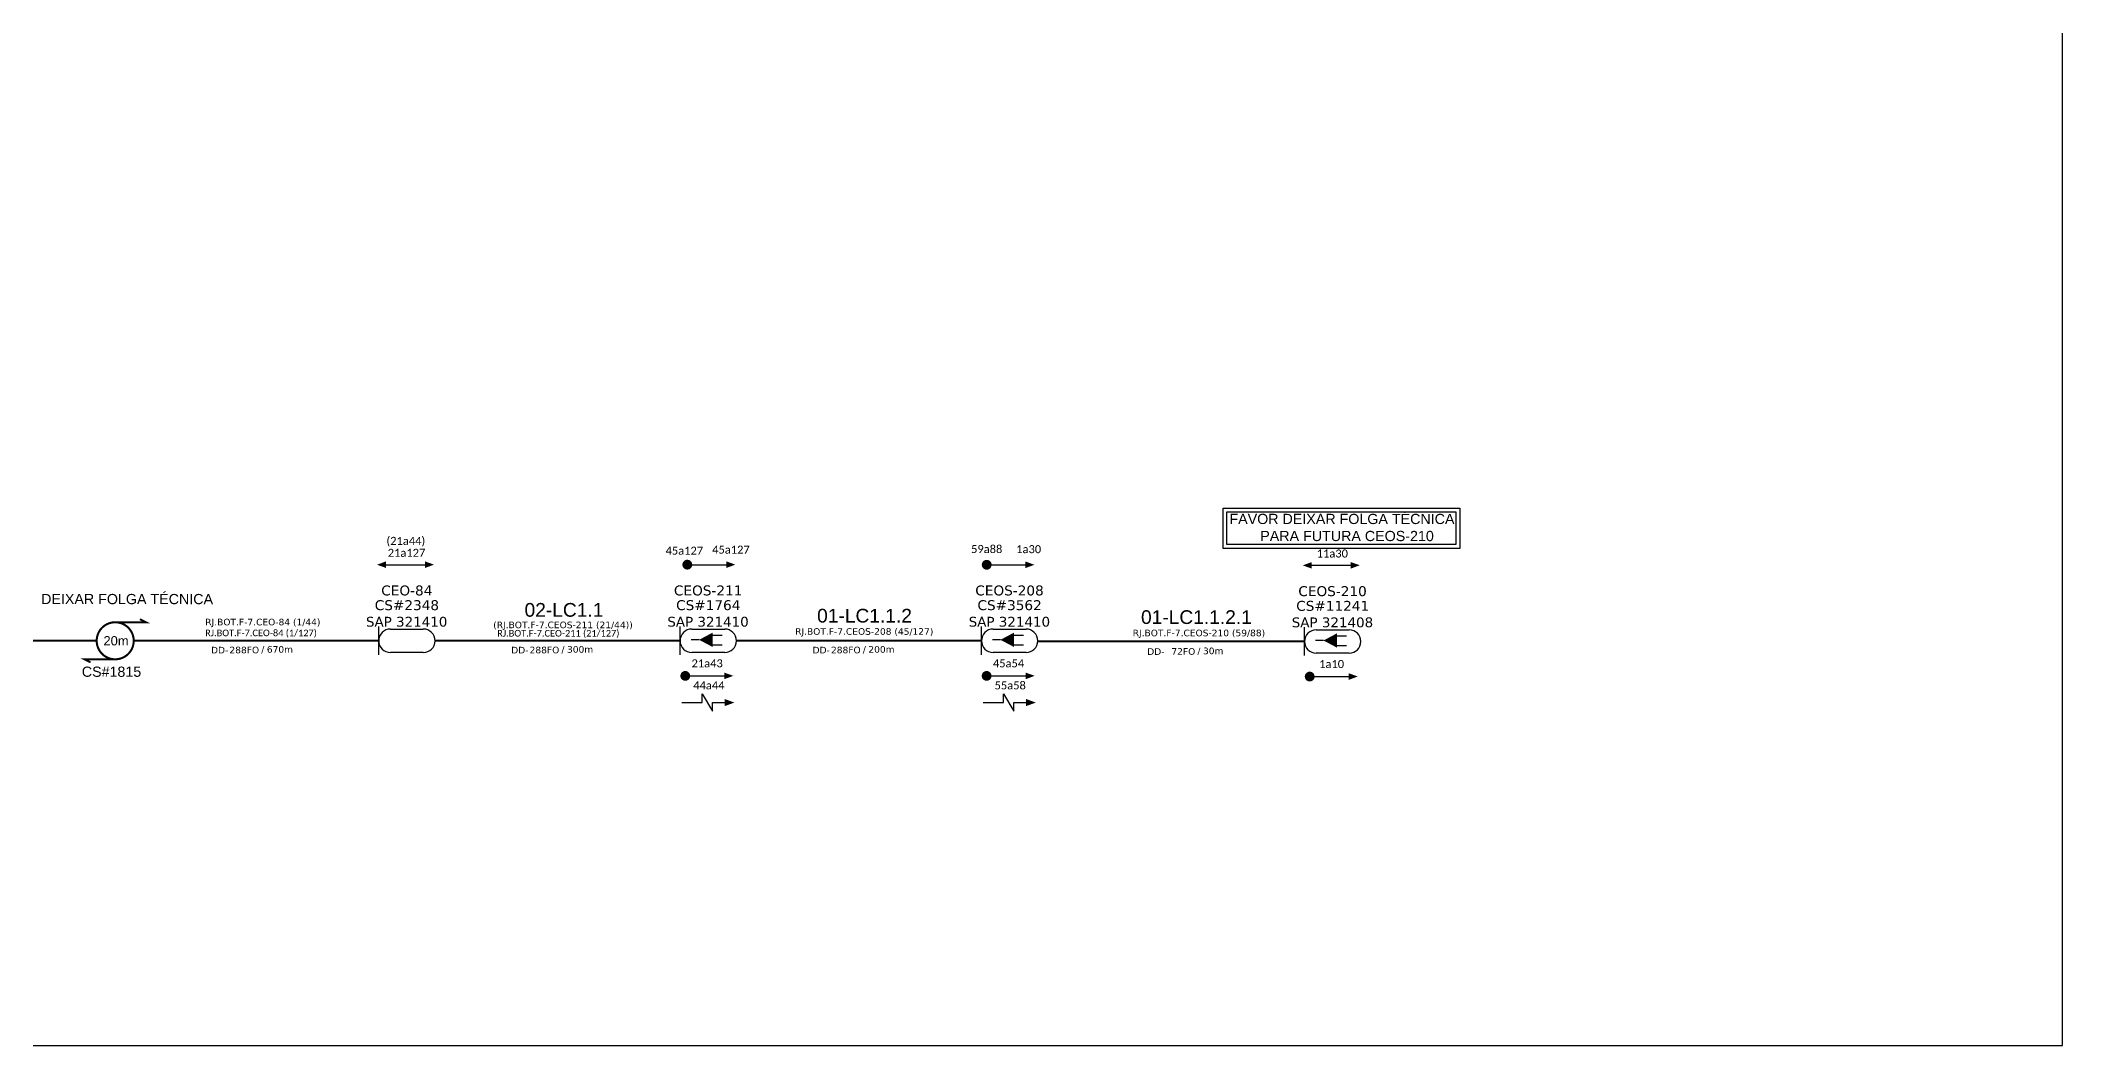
# Model space of a CAD drawing. Extents: x -89 to 2622484776, y -1852823961 to 1299.
# Drawn here: x 336.6 to 749.2, y 705 to 910.1 of the extents above; entities that cross this region are included whole.
import ezdxf
from ezdxf.enums import TextEntityAlignment as Align

# ---------------------------------------------------------------- set-up
doc = ezdxf.new("R2010")
doc.units = 0
doc.linetypes.add('ARILSUPP', pattern=[2.98, 1.42, -0.71, 0.14, -0.71])
for name, color, linetype in [('20.4-CEOS', 1, 'Continuous'), ('20.5-CABO AÉREO', 1, 'Continuous'), ('CEO', 5, 'Continuous'), ('LC1', 3, 'Continuous'), ('SETA', 7, 'Continuous')]:
    doc.layers.add(name, color=color, linetype=linetype)
doc.layers.add('40.1-ETIQUETAS', color=1, linetype='Continuous', lineweight=20)
doc.styles.add('ARIAL', font='arial.ttf')
doc.styles.add('siredit', font='verdana.ttf')
doc.styles.get("Standard").update_dxf_attribs({"font": 'arial.ttf'})

# ---------------------------------------------------------------- blocks, each defined once
blk = doc.blocks.new('ETIQUETA_RS5F')
at = {"layer": '40.1-ETIQUETAS', "color": 0, "style": 'siredit'}
blk.add_text('/', height=1.5, dxfattribs=at).set_placement((1.58, -1.95), align=Align.MIDDLE_RIGHT)
for tag, p in [('ETIQUETA_R_PRIMARIA', (1.21, 4.1)), ('ETIQUETA_R_SECUNDARIA', (1.21, 2.1)), ('F_ATIVAS/F_MORTAS', (1.14, -4.24))]:
    blk.add_attdef(tag, text='', height=1.5, dxfattribs=at).set_placement(p, align=Align.MIDDLE_CENTER)
for tag, p in [('TIPO_CABO', (-6.58, -2.12)), ('CAP_CABO', (0.4, -2.09))]:
    blk.add_attdef(tag, text='', height=1.5, dxfattribs=at).set_placement(p, align=Align.MIDDLE_RIGHT)
blk.add_attdef('METROS', text='', height=1.5, dxfattribs=at).set_placement((2.14, -1.95), align=Align.MIDDLE_LEFT)
for tag, p in [('FUSÃO_1', (0.85, -8.39)), ('FUSÃO_2', (0.85, -10.6)), ('FUSÃO_3', (0.85, -12.93)), ('FUSÃO_4', (0.85, -15.14)), ('FUSÃO_5', (0.85, -17.16))]:
    blk.add_attdef(tag, text='', height=1.5, dxfattribs=at).set_placement(p, align=Align.CENTER)

msp = doc.modelspace()

# ---------------------------------------------------------------- linework, layer by layer
msp.add_lwpolyline([(-89.32, 705.02), (749.25, 705.02), (749.25, 1299.02), (-89.32, 1299.02), (-89.32, 705.02)])
at = {"color": 3, "ltscale": 9e-07}
for points in [[(577.96, 814.69), (626.22, 814.69), (626.22, 806.48), (577.96, 806.48)], [(578.73, 813.92), (625.45, 813.92), (625.45, 807.25), (578.73, 807.25)]]:
    msp.add_lwpolyline(points, close=True, dxfattribs=at)
at = {"color": 7}
for points in [[(407.09, 803.15), (415.07, 803.15)], [(468.59, 803.15), (476.57, 803.15)], [(596.02, 803.02), (604, 803.02)], [(468.18, 780.46), (476.16, 780.46)], [(529.68, 780.46), (537.66, 780.46)], [(595.61, 780.32), (603.59, 780.32)], [(471.65, 775), (471.65, 776.77), (473.76, 773.23), (473.76, 775)], [(533.15, 775), (533.15, 776.77), (535.26, 773.23), (535.26, 775)]]:
    msp.add_lwpolyline(points, dxfattribs=at)
for points, const_width in [([(468.09, 803.15, 1), (469.09, 803.16, 1)], 1), ([(529.19, 803.13, 1), (530.19, 803.13, 1)], 1), ([(351.84, 791.4, 1.000012), (351.84, 783.84, 0.999978)], 0.42), ([(467.68, 780.45, 1), (468.68, 780.46, 1)], 1), ([(529.18, 780.45, 1), (530.18, 780.46, 1)], 1), ([(595.11, 780.32, 1), (596.11, 780.32, 1)], 1)]:
    msp.add_lwpolyline(points, format="xyb", close=True, dxfattribs=dict(at, const_width=const_width))
at = {"color": 7, "const_width": 0.394}
for points in [[(351.84, 791.4), (358.14, 791.4), (356.88, 792.03)], [(351.84, 783.84), (345.54, 783.84), (346.8, 783.21)]]:
    msp.add_lwpolyline(points, dxfattribs=at)
at = {"layer": '20.4-CEOS', "color": 7}
for p, q in [((408.01, 790.01), (414.72, 790.01)), ((469.51, 790.01), (476.22, 790.01)), ((531.01, 790.01), (537.72, 790.01)), ((596.94, 789.88), (603.65, 789.88)), ((414.72, 785.23), (408.01, 785.23)), ((476.22, 785.23), (469.51, 785.23)), ((537.72, 785.23), (531.01, 785.23)), ((603.65, 785.09), (596.94, 785.09))]:
    msp.add_line(p, q, dxfattribs=at)
for points in [[(405.62, 784.74), (405.62, 790.51)], [(467.12, 784.74), (467.12, 790.51)], [(473.65, 788.77), (475.69, 788.77)], [(528.62, 784.74), (528.62, 790.51)], [(535.15, 788.77), (537.19, 788.77)], [(594.54, 784.6), (594.54, 790.37)], [(601.08, 788.63), (603.12, 788.63)], [(471, 787.82), (469.39, 787.82)], [(473.65, 786.78), (475.69, 786.78)], [(532.5, 787.82), (530.89, 787.82)], [(535.15, 786.78), (537.19, 786.78)], [(598.43, 787.68), (596.82, 787.68)], [(601.08, 786.64), (603.12, 786.64)]]:
    msp.add_lwpolyline(points, dxfattribs=at)
for points in [[(471, 787.82, 0, 2.95, 0), (473.78, 787.82, 2.95, 2.95, 0)], [(532.5, 787.82, 0, 2.95, 0), (535.28, 787.82, 2.95, 2.95, 0)], [(598.43, 787.68, 0, 2.95, 0), (601.2, 787.68, 2.95, 2.95, 0)]]:
    msp.add_lwpolyline(points, format="xyseb", dxfattribs=at)
for centre, start, end in [((408.01, 787.62), 90, 270), ((414.72, 787.62), 270, 90), ((469.51, 787.62), 90, 270), ((476.22, 787.62), 270, 90), ((531.01, 787.62), 90, 270), ((537.72, 787.62), 270, 90), ((596.94, 787.48), 90, 270), ((603.65, 787.48), 270, 90)]:
    msp.add_arc(centre, 2.39, start, end, dxfattribs=at)
at = {"layer": '20.5-CABO AÉREO', "color": 7, "ltscale": 8, "const_width": 0.4}
for points in [[(298.06, 787.63), (348.06, 787.63)], [(355.62, 787.62), (405.62, 787.62)], [(417.12, 787.62), (467.12, 787.62)], [(478.62, 787.62), (528.62, 787.62)], [(540.13, 787.48), (594.54, 787.48)]]:
    msp.add_lwpolyline(points, dxfattribs=at)
at = {"layer": 'SETA', "color": 7}
for points in [[(529.69, 803.13), (538.29, 803.11)], [(467.5, 775), (471.65, 775)], [(473.76, 775), (476.96, 775)], [(529, 775), (533.15, 775)], [(535.26, 775), (538.46, 775)]]:
    msp.add_lwpolyline(points, dxfattribs=at)
for points in [[(407.1, 802.49), (405.26, 803.14), (407.09, 803.82)], [(415.07, 803.82), (416.9, 803.16), (415.08, 802.49)], [(476.57, 803.82), (478.4, 803.16), (476.58, 802.49)], [(537.6, 803.8), (539.43, 803.13), (537.6, 802.46)], [(596.02, 802.35), (594.19, 803.01), (596.02, 803.68)], [(604, 803.68), (605.83, 803.03), (604, 802.35)], [(476.16, 781.12), (477.99, 780.47), (476.16, 779.79)], [(537.66, 781.12), (539.49, 780.47), (537.66, 779.79)], [(603.58, 780.99), (605.42, 780.33), (603.59, 779.65)], [(476.2, 775.75), (478.21, 775.01), (476.2, 774.28)], [(537.7, 775.75), (539.71, 775.01), (537.7, 774.28)]]:
    msp.add_solid(points, dxfattribs=at)

# ---------------------------------------------------------------- block references
at = {"layer": '40.1-ETIQUETAS', "color": 7}
ref = msp.add_blockref('ETIQUETA_RS5F', (380.85, 787.62), dxfattribs=dict(at, xscale=0.9000000000000057, yscale=0.9000000000000057, zscale=0.9000000000000057))
ref.add_attrib('ETIQUETA_R_SECUNDARIA', 'RJ.BOT.F-7.CEO-84 (1/44)', dxfattribs={"color": 0, "height": 1.35, "style": 'siredit'}).set_placement((381.97, 791.44), align=Align.MIDDLE_CENTER)
ref.add_attrib('TIPO_CABO', 'DD-', dxfattribs={"color": 0, "height": 1.35, "style": 'siredit'}).set_placement((374.92, 785.72), align=Align.MIDDLE_RIGHT)
ref.add_attrib('CAP_CABO', '288FO', dxfattribs={"color": 0, "height": 1.35, "style": 'siredit'}).set_placement((381.21, 785.74), align=Align.MIDDLE_RIGHT)
ref.add_attrib('METROS', '670m', dxfattribs={"color": 0, "height": 1.35, "style": 'siredit'}).set_placement((382.78, 785.86), align=Align.MIDDLE_LEFT)
ref = msp.add_blockref('ETIQUETA_RS5F', (442.11, 787.62), dxfattribs=dict(at, xscale=0.9000000000000057, yscale=0.9000000000000057, zscale=0.9000000000000057))
ref.add_attrib('ETIQUETA_R_SECUNDARIA', '(RJ.BOT.F-7.CEOS-211 (21/44))', dxfattribs={"color": 0, "height": 1.35, "style": 'siredit'}).set_placement((443.22, 790.86), align=Align.MIDDLE_CENTER)
ref.add_attrib('TIPO_CABO', 'DD-', dxfattribs={"color": 0, "height": 1.35, "style": 'siredit'}).set_placement((436.18, 785.72), align=Align.MIDDLE_RIGHT)
ref.add_attrib('CAP_CABO', '288FO', dxfattribs={"color": 0, "height": 1.35, "style": 'siredit'}).set_placement((442.47, 785.74), align=Align.MIDDLE_RIGHT)
ref.add_attrib('METROS', '300m', dxfattribs={"color": 0, "height": 1.35, "style": 'siredit'}).set_placement((444.04, 785.86), align=Align.MIDDLE_LEFT)
ref = msp.add_blockref('ETIQUETA_RS5F', (503.61, 787.62), dxfattribs=dict(at, xscale=0.9000000000000057, yscale=0.9000000000000057, zscale=0.9000000000000057))
ref.add_attrib('ETIQUETA_R_SECUNDARIA', 'RJ.BOT.F-7.CEOS-208 (45/127)', dxfattribs={"color": 0, "height": 1.35, "style": 'siredit'}).set_placement((504.7, 789.52), align=Align.MIDDLE_CENTER)
ref.add_attrib('TIPO_CABO', 'DD-', dxfattribs={"color": 0, "height": 1.35, "style": 'siredit'}).set_placement((497.68, 785.72), align=Align.MIDDLE_RIGHT)
ref.add_attrib('CAP_CABO', '288FO', dxfattribs={"color": 0, "height": 1.35, "style": 'siredit'}).set_placement((503.97, 785.74), align=Align.MIDDLE_RIGHT)
ref.add_attrib('METROS', '200m', dxfattribs={"color": 0, "height": 1.35, "style": 'siredit'}).set_placement((505.54, 785.86), align=Align.MIDDLE_LEFT)
ref = msp.add_blockref('ETIQUETA_RS5F', (571.9, 787.32), dxfattribs=dict(at, xscale=0.9000000000000057, yscale=0.9000000000000057, zscale=0.9000000000000057))
ref.add_attrib('ETIQUETA_R_SECUNDARIA', 'RJ.BOT.F-7.CEOS-210 (59/88)', dxfattribs={"color": 0, "height": 1.35, "style": 'siredit'}).set_placement((573, 789.22), align=Align.MIDDLE_CENTER)
ref.add_attrib('TIPO_CABO', 'DD-', dxfattribs={"color": 0, "height": 1.35, "style": 'siredit'}).set_placement((565.98, 785.42), align=Align.MIDDLE_RIGHT)
ref.add_attrib('CAP_CABO', '72FO', dxfattribs={"color": 0, "height": 1.35, "style": 'siredit'}).set_placement((572.26, 785.44), align=Align.MIDDLE_RIGHT)
ref.add_attrib('METROS', '30m', dxfattribs={"color": 0, "height": 1.35, "style": 'siredit'}).set_placement((573.83, 785.56), align=Align.MIDDLE_LEFT)

# ---------------------------------------------------------------- texts
at = {"color": 7, "style": 'ARIAL'}
for s, height, p in [('FAVOR DEIXAR FOLGA TÉCNICA', 2.0835, (579.23, 811.45)), ('PARA FUTURA CEOS-210', 2.0835, (585.52, 807.97)), ('DEIXAR FOLGA TÉCNICA', 2.0835, (336.72, 795.1)), ('CS#1815', 2.083, (345.02, 780.27))]:
    msp.add_text(s, height=height, rotation=359.9867, dxfattribs=at).set_placement(p)
at = {"color": 7}
msp.add_text('20m', height=1.89, dxfattribs=at).set_placement((349.44, 786.68))
at = {"layer": '20.4-CEOS', "color": 7, "style": 'siredit'}
for s, height, p in [('SAP 321410', 2, (411.32, 791.51)), ('CS#2348', 2.028, (411.37, 794.89)), ('SAP 321410', 2, (472.82, 791.51)), ('CS#1764', 2.028, (472.87, 794.89)), ('SAP 321410', 2, (534.32, 791.51)), ('CS#3562', 2.028, (534.37, 794.89)), ('SAP 321408', 2, (600.25, 791.38)), ('CS#11241', 2.028, (600.3, 794.75))]:
    msp.add_text(s, height=height, dxfattribs=at).set_placement(p, align=Align.MIDDLE_CENTER)
at = {"layer": '40.1-ETIQUETAS', "color": 7, "width": 27.8947, "attachment_point": 5}
for s, insert, char_height, style in [('{\\fCalibri|b0|i0|c0|p34;(21a44)}', (411.15, 807.83), 1.633, 'ARIAL'), ('{\\fCalibri|b0|i0|c0|p34;21a127}', (411.29, 805.56), 1.633, 'ARIAL'), ('{\\fCalibri|b0|i0|c0|p34;45a127}', (467.99, 806), 1.633, 'ARIAL'), ('{\\fCalibri|b0|i0|c0|p34;45a127}', (477.5, 806.21), 1.633, 'ARIAL'), ('{\\fCalibri|b0|i0|c0|p34;11a30}', (600.22, 805.42), 1.633, 'ARIAL'), ('{\\fCalibri|b0|i0|c0|p34;RJ.BOT.F-7.CEO-84 (1/127)}', (381.6, 789.08), 1.35, 'siredit'), ('{\\fCalibri|b0|i0|c0|p34;RJ.BOT.F-7.CEO-211 (21/127)}', (442.27, 789.01), 1.35, 'siredit'), ('{\\fCalibri|b0|i0|c0|p34;21a43}', (472.65, 783.01), 1.633, 'ARIAL'), ('{\\fCalibri|b0|i0|c0|p34;45a54}', (534.15, 783.01), 1.633, 'ARIAL'), ('{\\fCalibri|b0|i0|c0|p34;1a10}', (600.08, 782.87), 1.633, 'ARIAL'), ('{\\fCalibri|b0|i0|c0|p34;44a44}', (472.99, 778.51), 1.633, 'ARIAL'), ('{\\fCalibri|b0|i0|c0|p34;55a58}', (534.49, 778.51), 1.633, 'ARIAL')]:
    msp.add_mtext(s, dxfattribs=dict(at, insert=insert, char_height=char_height, style=style))
at = {"layer": '40.1-ETIQUETAS', "color": 7, "char_height": 1.633, "width": 27.8947, "attachment_point": 5, "rotation": 359.9451, "style": 'ARIAL'}
for s, insert in [('{\\fCalibri|b0|i0|c0|p34;\\C0;59a88}', (529.69, 806.33)), ('{\\fCalibri|b0|i0|c0|p34;\\C0;1a30}', (538.26, 806.31))]:
    msp.add_mtext(s, dxfattribs=dict(at, insert=insert))
at = {"layer": 'CEO', "color": 7, "style": 'siredit'}
for s, p in [('CEO-84', (411.35, 797.89)), ('CEOS-211', (472.85, 797.89)), ('CEOS-208', (534.35, 797.89)), ('CEOS-210', (600.27, 797.75))]:
    msp.add_text(s, height=2.028, dxfattribs=at).set_placement(p, align=Align.MIDDLE_CENTER)
at = {"layer": 'LC1', "color": 7, "linetype": 'ARILSUPP', "style": 'ARIAL'}
for s, p in [('02-LC1.1', (443.42, 793.93)), ('01-LC1.1.2', (504.76, 792.74)), ('01-LC1.1.2.1', (572.49, 792.45))]:
    msp.add_text(s, height=2.8, dxfattribs=at).set_placement(p, align=Align.MIDDLE_CENTER)

doc.saveas('drawing.dxf')
